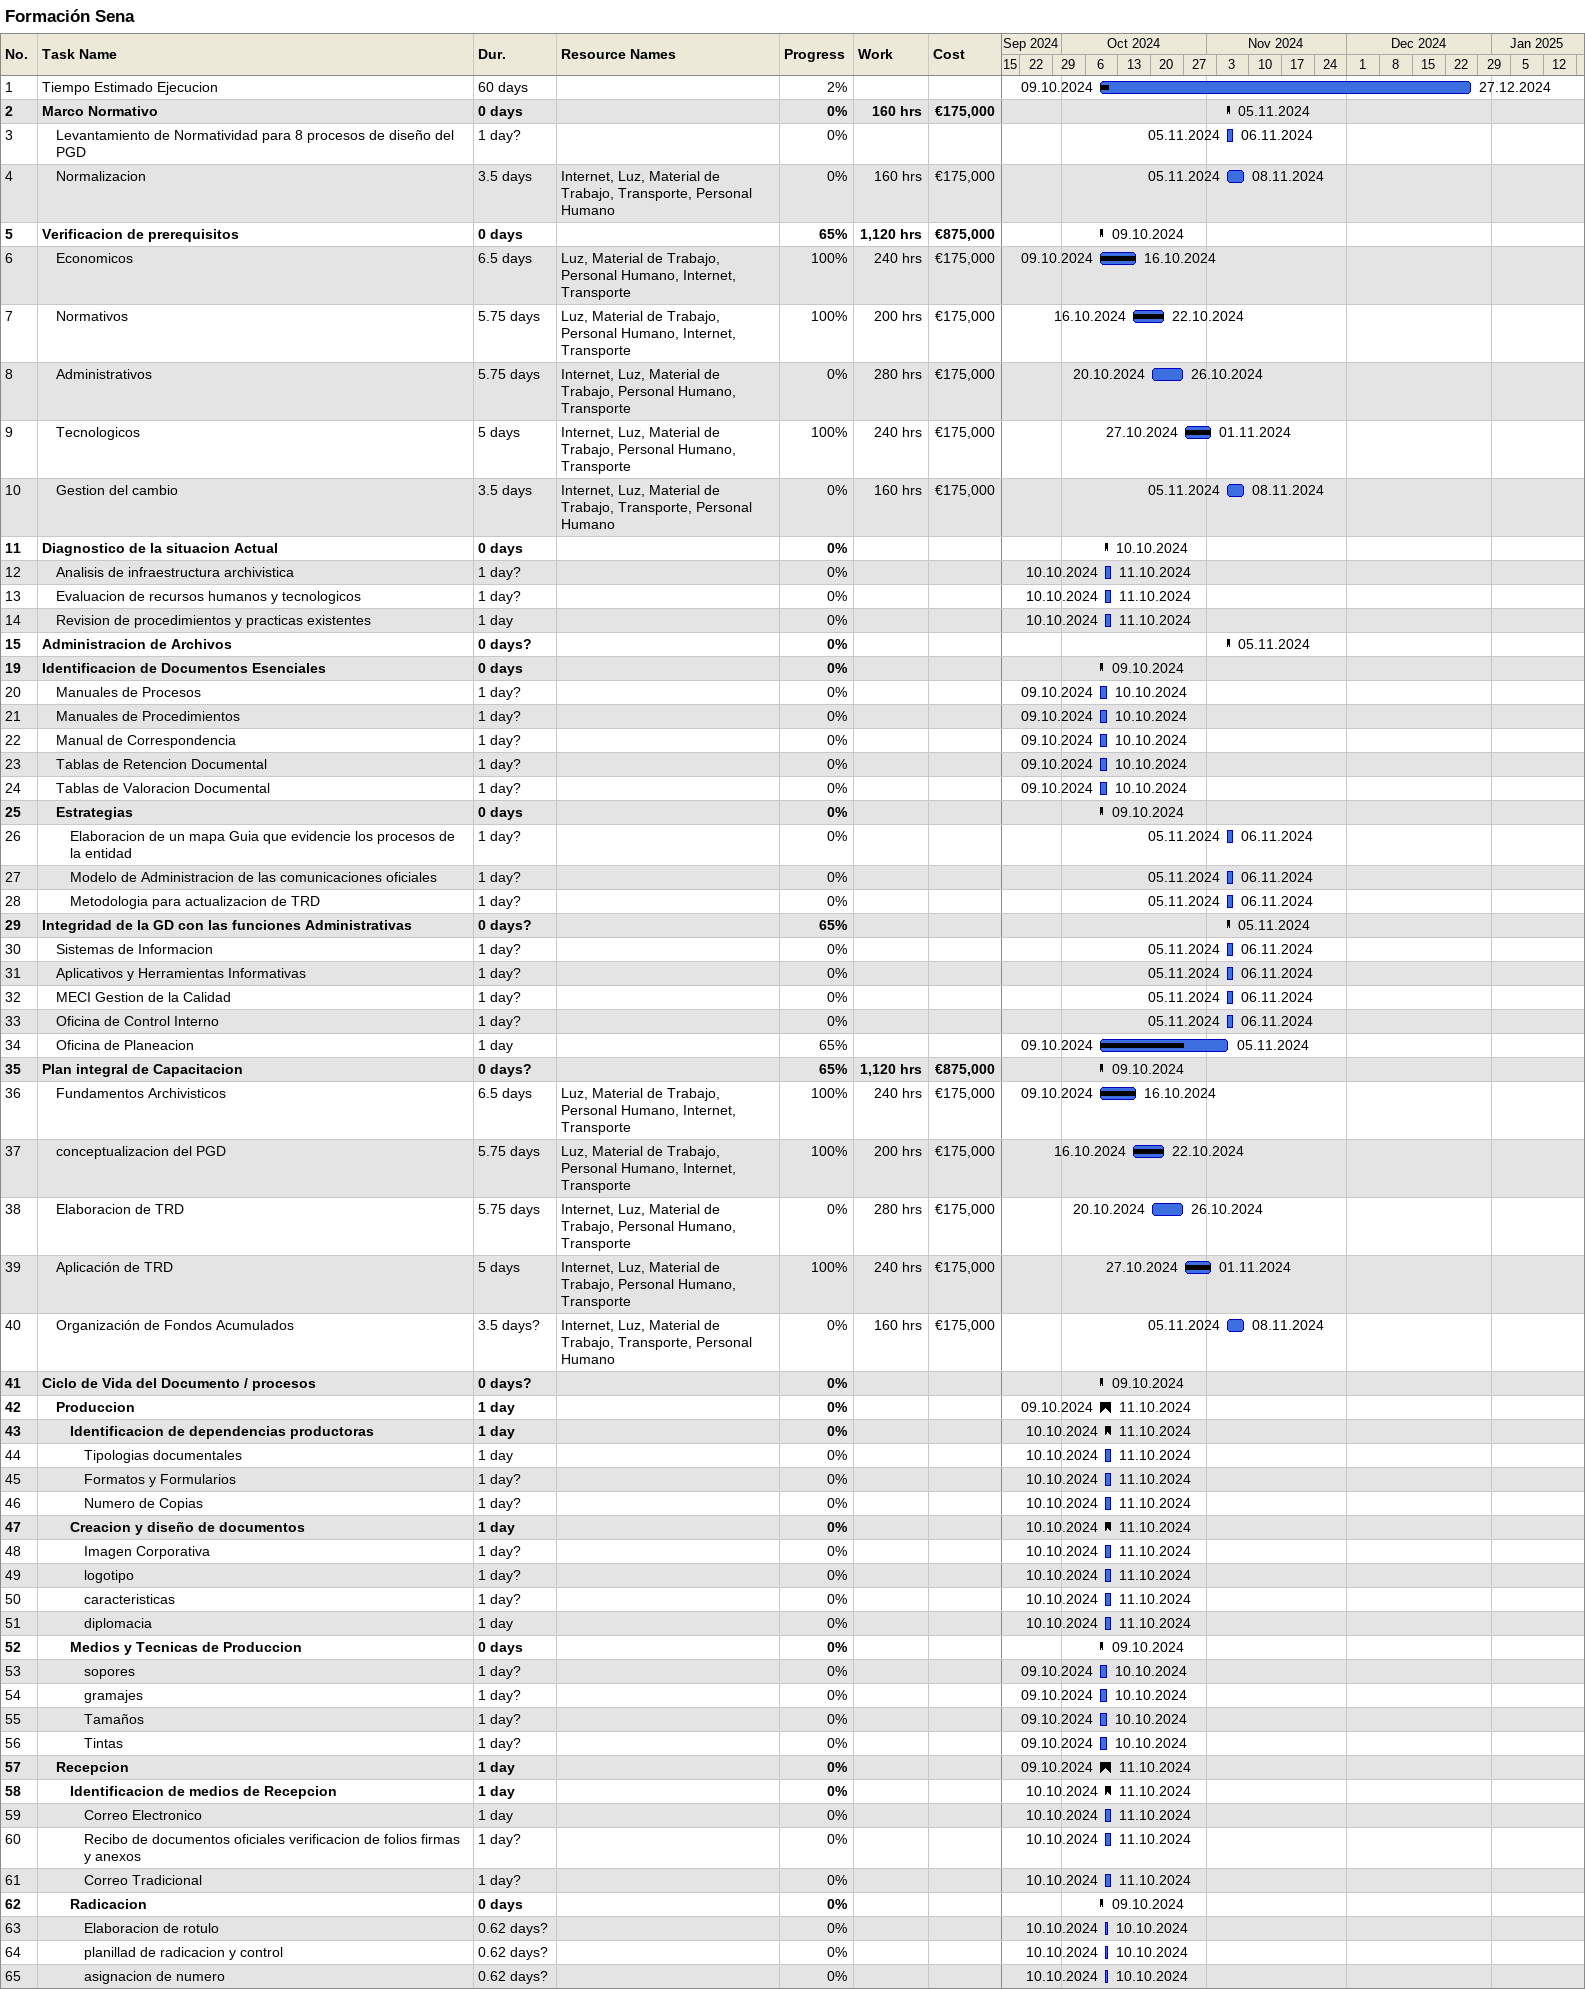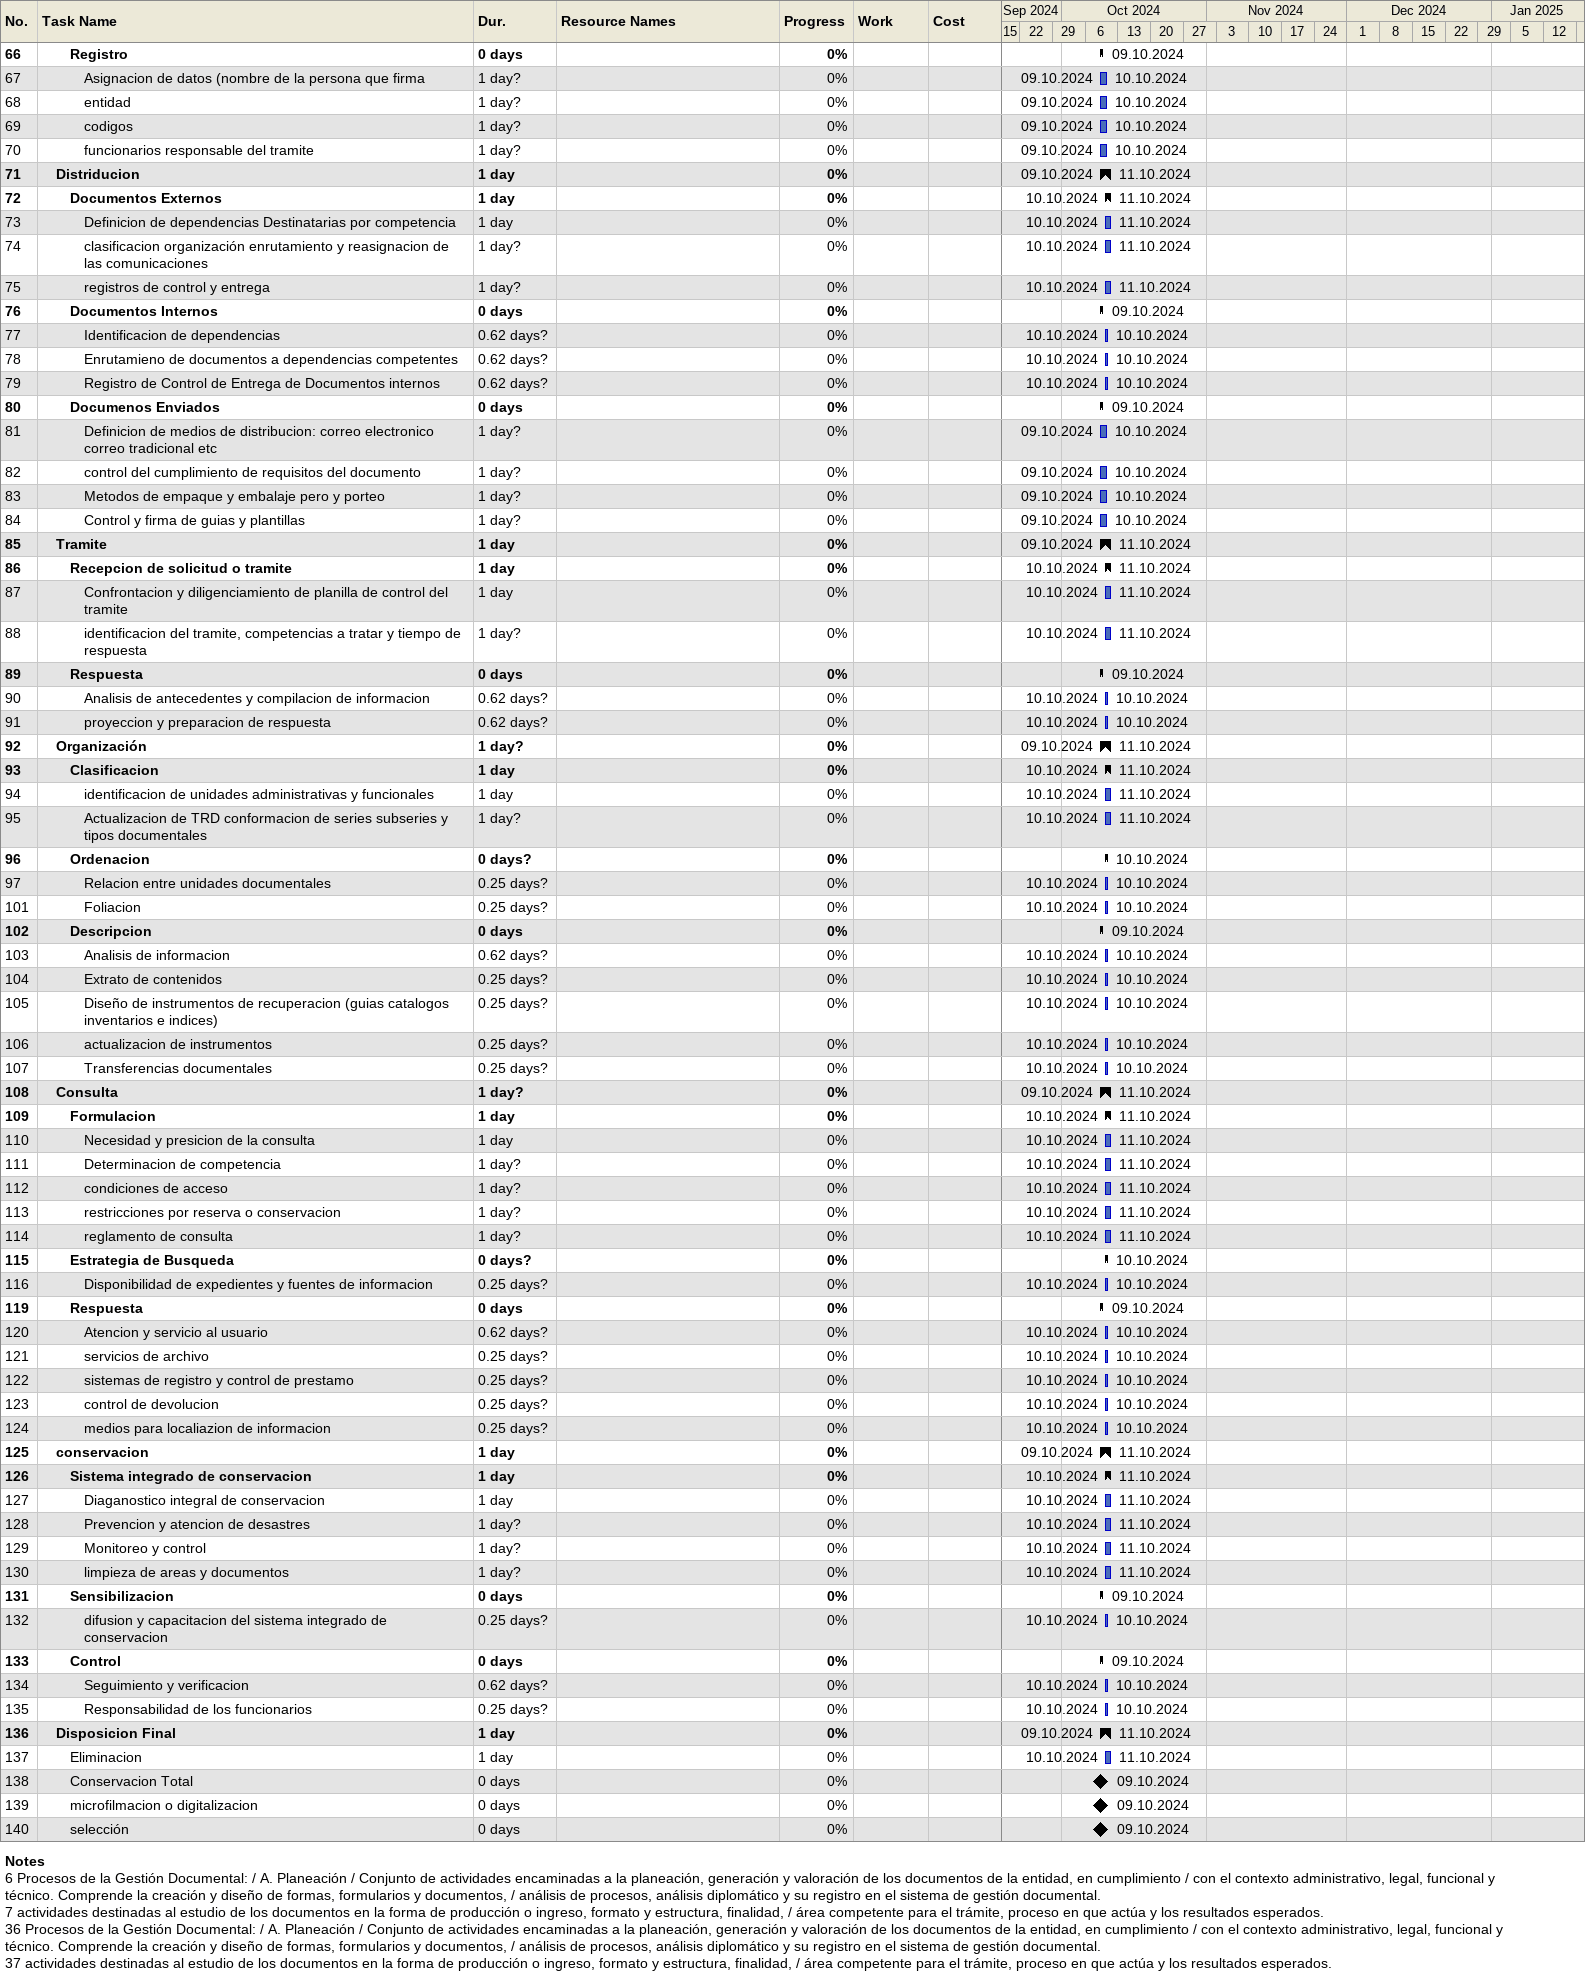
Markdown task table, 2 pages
Formación Sena

| ID | Level | Task | Duration | Start | Finish | Resources | % complete | Work (h) | Cost (€) |
|---|---|---|---|---|---|---|---|---|---|
| 1 | 1 | Tiempo Estimado Ejecucion | 60d | 2024-10-09 | 2024-12-27 |  | 2 |  |  |
| 2 | 1 | **Marco Normativo** | 0d | 2024-11-05 | 2024-11-05 |  | 0 | 160 | 175000 |
| 3 | 2 | Levantamiento de Normatividad para 8 procesos de diseño del PGD | 1d? | 2024-11-05 | 2024-11-06 |  | 0 |  |  |
| 4 | 2 | Normalizacion | 3.5d | 2024-11-05 | 2024-11-08 | Internet, Luz, Material de Trabajo, Transporte, Personal Humano | 0 | 160 | 175000 |
| 5 | 1 | **Verificacion de prerequisitos** | 0d | 2024-10-09 | 2024-10-09 |  | 65 | 1120 | 875000 |
| 6 | 2 | Economicos | 6.5d | 2024-10-09 | 2024-10-16 | Luz, Material de Trabajo, Personal Humano, Internet, Transporte | 100 | 240 | 175000 |
| 7 | 2 | Normativos | 5.75d | 2024-10-16 | 2024-10-22 | Luz, Material de Trabajo, Personal Humano, Internet, Transporte | 100 | 200 | 175000 |
| 8 | 2 | Administrativos | 5.75d | 2024-10-20 | 2024-10-26 | Internet, Luz, Material de Trabajo, Personal Humano, Transporte | 0 | 280 | 175000 |
| 9 | 2 | Tecnologicos | 5d | 2024-10-27 | 2024-11-01 | Internet, Luz, Material de Trabajo, Personal Humano, Transporte | 100 | 240 | 175000 |
| 10 | 2 | Gestion del cambio | 3.5d | 2024-11-05 | 2024-11-08 | Internet, Luz, Material de Trabajo, Transporte, Personal Humano | 0 | 160 | 175000 |
| 11 | 1 | **Diagnostico de la situacion Actual** | 0d | 2024-10-10 | 2024-10-10 |  | 0 |  |  |
| 12 | 2 | Analisis de infraestructura archivistica | 1d? | 2024-10-10 | 2024-10-11 |  | 0 |  |  |
| 13 | 2 | Evaluacion de recursos humanos y tecnologicos | 1d? | 2024-10-10 | 2024-10-11 |  | 0 |  |  |
| 14 | 2 | Revision de procedimientos y practicas existentes | 1d | 2024-10-10 | 2024-10-11 |  | 0 |  |  |
| 15 | 1 | **Administracion de Archivos** | 0d? | 2024-11-05 | 2024-11-05 |  | 0 |  |  |
| 19 | 1 | **Identificacion de Documentos Esenciales** | 0d | 2024-10-09 | 2024-10-09 |  | 0 |  |  |
| 20 | 2 | Manuales de Procesos | 1d? | 2024-10-09 | 2024-10-10 |  | 0 |  |  |
| 21 | 2 | Manuales de Procedimientos | 1d? | 2024-10-09 | 2024-10-10 |  | 0 |  |  |
| 22 | 2 | Manual de Correspondencia | 1d? | 2024-10-09 | 2024-10-10 |  | 0 |  |  |
| 23 | 2 | Tablas de Retencion Documental | 1d? | 2024-10-09 | 2024-10-10 |  | 0 |  |  |
| 24 | 2 | Tablas de Valoracion Documental | 1d? | 2024-10-09 | 2024-10-10 |  | 0 |  |  |
| 25 | 2 | **Estrategias** | 0d | 2024-10-09 | 2024-10-09 |  | 0 |  |  |
| 26 | 3 | Elaboracion de un mapa Guia que evidencie los procesos de la entidad | 1d? | 2024-11-05 | 2024-11-06 |  | 0 |  |  |
| 27 | 3 | Modelo de Administracion de las comunicaciones oficiales | 1d? | 2024-11-05 | 2024-11-06 |  | 0 |  |  |
| 28 | 3 | Metodologia para actualizacion de TRD | 1d? | 2024-11-05 | 2024-11-06 |  | 0 |  |  |
| 29 | 1 | **Integridad de la GD con las funciones Administrativas** | 0d? | 2024-11-05 | 2024-11-05 |  | 65 |  |  |
| 30 | 2 | Sistemas de Informacion | 1d? | 2024-11-05 | 2024-11-06 |  | 0 |  |  |
| 31 | 2 | Aplicativos y Herramientas Informativas | 1d? | 2024-11-05 | 2024-11-06 |  | 0 |  |  |
| 32 | 2 | MECI Gestion de la Calidad | 1d? | 2024-11-05 | 2024-11-06 |  | 0 |  |  |
| 33 | 2 | Oficina de Control Interno | 1d? | 2024-11-05 | 2024-11-06 |  | 0 |  |  |
| 34 | 2 | Oficina de Planeacion | 1d | 2024-10-09 | 2024-11-05 |  | 65 |  |  |
| 35 | 1 | **Plan integral de Capacitacion** | 0d? | 2024-10-09 | 2024-10-09 |  | 65 | 1120 | 875000 |
| 36 | 2 | Fundamentos Archivisticos | 6.5d | 2024-10-09 | 2024-10-16 | Luz, Material de Trabajo, Personal Humano, Internet, Transporte | 100 | 240 | 175000 |
| 37 | 2 | conceptualizacion del PGD | 5.75d | 2024-10-16 | 2024-10-22 | Luz, Material de Trabajo, Personal Humano, Internet, Transporte | 100 | 200 | 175000 |
| 38 | 2 | Elaboracion de TRD | 5.75d | 2024-10-20 | 2024-10-26 | Internet, Luz, Material de Trabajo, Personal Humano, Transporte | 0 | 280 | 175000 |
| 39 | 2 | Aplicación de TRD | 5d | 2024-10-27 | 2024-11-01 | Internet, Luz, Material de Trabajo, Personal Humano, Transporte | 100 | 240 | 175000 |
| 40 | 2 | Organización de Fondos Acumulados | 3.5d? | 2024-11-05 | 2024-11-08 | Internet, Luz, Material de Trabajo, Transporte, Personal Humano | 0 | 160 | 175000 |
| 41 | 1 | **Ciclo de Vida del Documento / procesos** | 0d? | 2024-10-09 | 2024-10-09 |  | 0 |  |  |
| 42 | 2 | **Produccion** | 1d | 2024-10-09 | 2024-10-11 |  | 0 |  |  |
| 43 | 3 | **Identificacion de dependencias productoras** | 1d | 2024-10-10 | 2024-10-11 |  | 0 |  |  |
| 44 | 4 | Tipologias documentales | 1d | 2024-10-10 | 2024-10-11 |  | 0 |  |  |
| 45 | 4 | Formatos y Formularios | 1d? | 2024-10-10 | 2024-10-11 |  | 0 |  |  |
| 46 | 4 | Numero de Copias | 1d? | 2024-10-10 | 2024-10-11 |  | 0 |  |  |
| 47 | 3 | **Creacion y diseño de documentos** | 1d | 2024-10-10 | 2024-10-11 |  | 0 |  |  |
| 48 | 4 | Imagen Corporativa | 1d? | 2024-10-10 | 2024-10-11 |  | 0 |  |  |
| 49 | 4 | logotipo | 1d? | 2024-10-10 | 2024-10-11 |  | 0 |  |  |
| 50 | 4 | caracteristicas | 1d? | 2024-10-10 | 2024-10-11 |  | 0 |  |  |
| 51 | 4 | diplomacia | 1d | 2024-10-10 | 2024-10-11 |  | 0 |  |  |
| 52 | 3 | **Medios y Tecnicas de Produccion** | 0d | 2024-10-09 | 2024-10-09 |  | 0 |  |  |
| 53 | 4 | sopores | 1d? | 2024-10-09 | 2024-10-10 |  | 0 |  |  |
| 54 | 4 | gramajes | 1d? | 2024-10-09 | 2024-10-10 |  | 0 |  |  |
| 55 | 4 | Tamaños | 1d? | 2024-10-09 | 2024-10-10 |  | 0 |  |  |
| 56 | 4 | Tintas | 1d? | 2024-10-09 | 2024-10-10 |  | 0 |  |  |
| 57 | 2 | **Recepcion** | 1d | 2024-10-09 | 2024-10-11 |  | 0 |  |  |
| 58 | 3 | **Identificacion de medios de Recepcion** | 1d | 2024-10-10 | 2024-10-11 |  | 0 |  |  |
| 59 | 4 | Correo Electronico | 1d | 2024-10-10 | 2024-10-11 |  | 0 |  |  |
| 60 | 4 | Recibo de documentos oficiales verificacion de folios firmas y anexos | 1d? | 2024-10-10 | 2024-10-11 |  | 0 |  |  |
| 61 | 4 | Correo Tradicional | 1d? | 2024-10-10 | 2024-10-11 |  | 0 |  |  |
| 62 | 3 | **Radicacion** | 0d | 2024-10-09 | 2024-10-09 |  | 0 |  |  |
| 63 | 4 | Elaboracion de rotulo | 0.62d? | 2024-10-10 | 2024-10-10 |  | 0 |  |  |
| 64 | 4 | planillad de radicacion y control | 0.62d? | 2024-10-10 | 2024-10-10 |  | 0 |  |  |
| 65 | 4 | asignacion de numero | 0.62d? | 2024-10-10 | 2024-10-10 |  | 0 |  |  |
| 66 | 3 | **Registro** | 0d | 2024-10-09 | 2024-10-09 |  | 0 |  |  |
| 67 | 4 | Asignacion de datos (nombre de la persona que firma | 1d? | 2024-10-09 | 2024-10-10 |  | 0 |  |  |
| 68 | 4 | entidad | 1d? | 2024-10-09 | 2024-10-10 |  | 0 |  |  |
| 69 | 4 | codigos | 1d? | 2024-10-09 | 2024-10-10 |  | 0 |  |  |
| 70 | 4 | funcionarios responsable del tramite | 1d? | 2024-10-09 | 2024-10-10 |  | 0 |  |  |
| 71 | 2 | **Distriducion** | 1d | 2024-10-09 | 2024-10-11 |  | 0 |  |  |
| 72 | 3 | **Documentos Externos** | 1d | 2024-10-10 | 2024-10-11 |  | 0 |  |  |
| 73 | 4 | Definicion de dependencias Destinatarias por competencia | 1d | 2024-10-10 | 2024-10-11 |  | 0 |  |  |
| 74 | 4 | clasificacion organización enrutamiento y reasignacion de las comunicaciones | 1d? | 2024-10-10 | 2024-10-11 |  | 0 |  |  |
| 75 | 4 | registros de control y entrega | 1d? | 2024-10-10 | 2024-10-11 |  | 0 |  |  |
| 76 | 3 | **Documentos Internos** | 0d | 2024-10-09 | 2024-10-09 |  | 0 |  |  |
| 77 | 4 | Identificacion de dependencias | 0.62d? | 2024-10-10 | 2024-10-10 |  | 0 |  |  |
| 78 | 4 | Enrutamieno de documentos a dependencias competentes | 0.62d? | 2024-10-10 | 2024-10-10 |  | 0 |  |  |
| 79 | 4 | Registro de Control de Entrega de Documentos internos | 0.62d? | 2024-10-10 | 2024-10-10 |  | 0 |  |  |
| 80 | 3 | **Documenos Enviados** | 0d | 2024-10-09 | 2024-10-09 |  | 0 |  |  |
| 81 | 4 | Definicion de medios de distribucion: correo electronico correo tradicional etc | 1d? | 2024-10-09 | 2024-10-10 |  | 0 |  |  |
| 82 | 4 | control del cumplimiento de requisitos del documento | 1d? | 2024-10-09 | 2024-10-10 |  | 0 |  |  |
| 83 | 4 | Metodos de empaque y embalaje pero y porteo | 1d? | 2024-10-09 | 2024-10-10 |  | 0 |  |  |
| 84 | 4 | Control y firma de guias y plantillas | 1d? | 2024-10-09 | 2024-10-10 |  | 0 |  |  |
| 85 | 2 | **Tramite** | 1d | 2024-10-09 | 2024-10-11 |  | 0 |  |  |
| 86 | 3 | **Recepcion de solicitud o tramite** | 1d | 2024-10-10 | 2024-10-11 |  | 0 |  |  |
| 87 | 4 | Confrontacion y diligenciamiento de planilla de control del tramite | 1d | 2024-10-10 | 2024-10-11 |  | 0 |  |  |
| 88 | 4 | identificacion del tramite, competencias a tratar y tiempo de respuesta | 1d? | 2024-10-10 | 2024-10-11 |  | 0 |  |  |
| 89 | 3 | **Respuesta** | 0d | 2024-10-09 | 2024-10-09 |  | 0 |  |  |
| 90 | 4 | Analisis de antecedentes y compilacion de informacion | 0.62d? | 2024-10-10 | 2024-10-10 |  | 0 |  |  |
| 91 | 4 | proyeccion y preparacion de respuesta | 0.62d? | 2024-10-10 | 2024-10-10 |  | 0 |  |  |
| 92 | 2 | **Organización** | 1d? | 2024-10-09 | 2024-10-11 |  | 0 |  |  |
| 93 | 3 | **Clasificacion** | 1d | 2024-10-10 | 2024-10-11 |  | 0 |  |  |
| 94 | 4 | identificacion de unidades administrativas y funcionales | 1d | 2024-10-10 | 2024-10-11 |  | 0 |  |  |
| 95 | 4 | Actualizacion de TRD conformacion de series subseries y tipos documentales | 1d? | 2024-10-10 | 2024-10-11 |  | 0 |  |  |
| 96 | 3 | **Ordenacion** | 0d? | 2024-10-10 | 2024-10-10 |  | 0 |  |  |
| 97 | 4 | Relacion entre unidades documentales | 0.25d? | 2024-10-10 | 2024-10-10 |  | 0 |  |  |
| 101 | 4 | Foliacion | 0.25d? | 2024-10-10 | 2024-10-10 |  | 0 |  |  |
| 102 | 3 | **Descripcion** | 0d | 2024-10-09 | 2024-10-09 |  | 0 |  |  |
| 103 | 4 | Analisis de informacion | 0.62d? | 2024-10-10 | 2024-10-10 |  | 0 |  |  |
| 104 | 4 | Extrato de contenidos | 0.25d? | 2024-10-10 | 2024-10-10 |  | 0 |  |  |
| 105 | 4 | Diseño de instrumentos de recuperacion (guias catalogos inventarios e indices) | 0.25d? | 2024-10-10 | 2024-10-10 |  | 0 |  |  |
| 106 | 4 | actualizacion de instrumentos | 0.25d? | 2024-10-10 | 2024-10-10 |  | 0 |  |  |
| 107 | 4 | Transferencias documentales | 0.25d? | 2024-10-10 | 2024-10-10 |  | 0 |  |  |
| 108 | 2 | **Consulta** | 1d? | 2024-10-09 | 2024-10-11 |  | 0 |  |  |
| 109 | 3 | **Formulacion** | 1d | 2024-10-10 | 2024-10-11 |  | 0 |  |  |
| 110 | 4 | Necesidad y presicion de la consulta | 1d | 2024-10-10 | 2024-10-11 |  | 0 |  |  |
| 111 | 4 | Determinacion de competencia | 1d? | 2024-10-10 | 2024-10-11 |  | 0 |  |  |
| 112 | 4 | condiciones de acceso | 1d? | 2024-10-10 | 2024-10-11 |  | 0 |  |  |
| 113 | 4 | restricciones por reserva o conservacion | 1d? | 2024-10-10 | 2024-10-11 |  | 0 |  |  |
| 114 | 4 | reglamento de consulta | 1d? | 2024-10-10 | 2024-10-11 |  | 0 |  |  |
| 115 | 3 | **Estrategia de Busqueda** | 0d? | 2024-10-10 | 2024-10-10 |  | 0 |  |  |
| 116 | 4 | Disponibilidad de expedientes y fuentes de informacion | 0.25d? | 2024-10-10 | 2024-10-10 |  | 0 |  |  |
| 119 | 3 | **Respuesta** | 0d | 2024-10-09 | 2024-10-09 |  | 0 |  |  |
| 120 | 4 | Atencion y servicio al usuario | 0.62d? | 2024-10-10 | 2024-10-10 |  | 0 |  |  |
| 121 | 4 | servicios de archivo | 0.25d? | 2024-10-10 | 2024-10-10 |  | 0 |  |  |
| 122 | 4 | sistemas de registro y control de prestamo | 0.25d? | 2024-10-10 | 2024-10-10 |  | 0 |  |  |
| 123 | 4 | control de devolucion | 0.25d? | 2024-10-10 | 2024-10-10 |  | 0 |  |  |
| 124 | 4 | medios para localiazion de informacion | 0.25d? | 2024-10-10 | 2024-10-10 |  | 0 |  |  |
| 125 | 2 | **conservacion** | 1d | 2024-10-09 | 2024-10-11 |  | 0 |  |  |
| 126 | 3 | **Sistema integrado de conservacion** | 1d | 2024-10-10 | 2024-10-11 |  | 0 |  |  |
| 127 | 4 | Diaganostico integral de conservacion | 1d | 2024-10-10 | 2024-10-11 |  | 0 |  |  |
| 128 | 4 | Prevencion y atencion de desastres | 1d? | 2024-10-10 | 2024-10-11 |  | 0 |  |  |
| 129 | 4 | Monitoreo y control | 1d? | 2024-10-10 | 2024-10-11 |  | 0 |  |  |
| 130 | 4 | limpieza de areas y documentos | 1d? | 2024-10-10 | 2024-10-11 |  | 0 |  |  |
| 131 | 3 | **Sensibilizacion** | 0d | 2024-10-09 | 2024-10-09 |  | 0 |  |  |
| 132 | 4 | difusion y capacitacion del sistema integrado de conservacion | 0.25d? | 2024-10-10 | 2024-10-10 |  | 0 |  |  |
| 133 | 3 | **Control** | 0d | 2024-10-09 | 2024-10-09 |  | 0 |  |  |
| 134 | 4 | Seguimiento y verificacion | 0.62d? | 2024-10-10 | 2024-10-10 |  | 0 |  |  |
| 135 | 4 | Responsabilidad de los funcionarios | 0.25d? | 2024-10-10 | 2024-10-10 |  | 0 |  |  |
| 136 | 2 | **Disposicion Final** | 1d | 2024-10-09 | 2024-10-11 |  | 0 |  |  |
| 137 | 3 | Eliminacion | 1d | 2024-10-10 | 2024-10-11 |  | 0 |  |  |
| 138 | 3 | Conservacion Total | 0d | 2024-10-09 | 2024-10-09 |  | 0 |  |  |
| 139 | 3 | microfilmacion o digitalizacion | 0d | 2024-10-09 | 2024-10-09 |  | 0 |  |  |
| 140 | 3 | selección | 0d | 2024-10-09 | 2024-10-09 |  | 0 |  |  |

Notes
- 6: Procesos de la Gestión Documental: / A. Planeación / Conjunto de actividades encaminadas a la planeación, generación y valoración de los documentos de la entidad, en cumplimiento / con el contexto administrativo, legal, funcional y técnico. Comprende la creación y diseño de formas, formularios y documentos, / análisis de procesos, análisis diplomático y su registro en el sistema de gestión documental.
- 7: actividades destinadas al estudio de los documentos en la forma de producción o ingreso, formato y estructura, finalidad, / área competente para el trámite, proceso en que actúa y los resultados esperados.
- 36: Procesos de la Gestión Documental: / A. Planeación / Conjunto de actividades encaminadas a la planeación, generación y valoración de los documentos de la entidad, en cumplimiento / con el contexto administrativo, legal, funcional y técnico. Comprende la creación y diseño de formas, formularios y documentos, / análisis de procesos, análisis diplomático y su registro en el sistema de gestión documental.
- 37: actividades destinadas al estudio de los documentos en la forma de producción o ingreso, formato y estructura, finalidad, / área competente para el trámite, proceso en que actúa y los resultados esperados.
